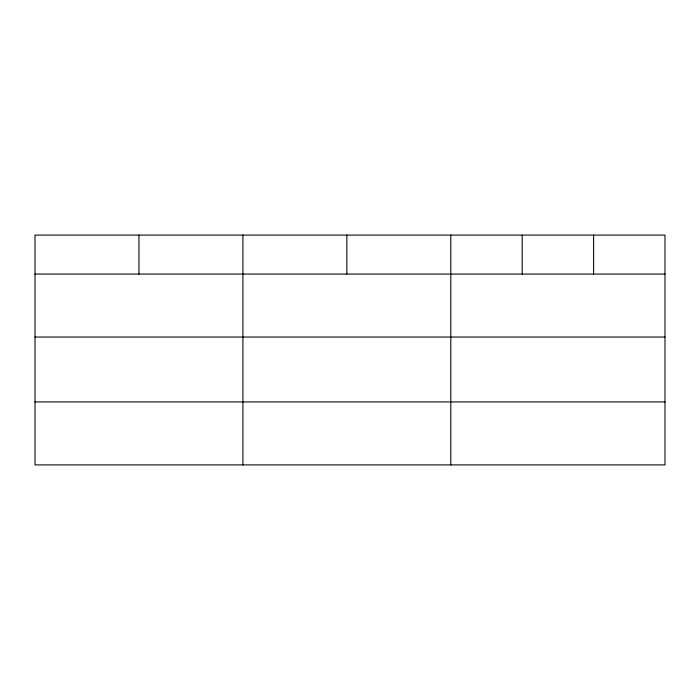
<?xml version="1.0" encoding="UTF-8"?>
<svg xmlns="http://www.w3.org/2000/svg" width="700" height="700" viewBox="0 0 700 700"><rect width="100%" height="100%" fill="white"/><g stroke="black" fill="none" stroke-linecap="round" stroke-linejoin="round"><path stroke-width="1.05" d="M665 337.05L665 235.095L35 235.095L35 464.905L665 464.905L665 337.05L35 337.05M35 274.076L665 274.076M35 401.931L665 401.931M593.6 235.095L593.6 274.076M522.2 235.095L522.2 274.076M450.8 235.095L450.8 464.905M346.85 235.095L346.85 274.076M242.9 235.095L242.9 464.905M138.95 235.095L138.95 274.076"/></g></svg>
